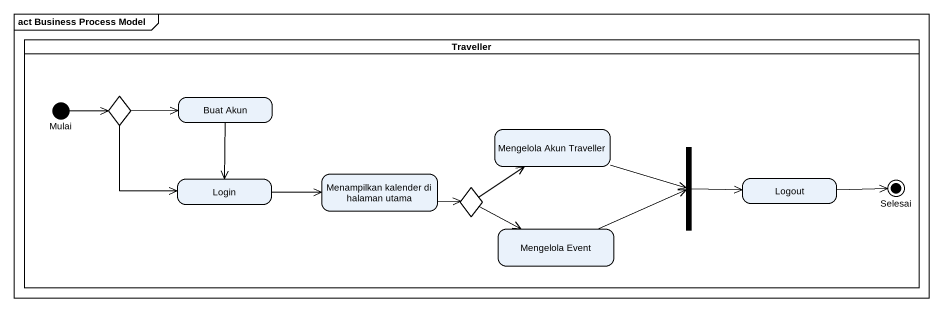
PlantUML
@startuml
mainframe act Business Process Model
hide empty description
state Traveller <<partition>> {
  state Mulai <<start>>
  state choice1 <<choice>>
  state "Buat Akun" as Buat_Akun
  state "Mengelola Akun Traveller" as Mengelola_Akun_Traveller
  state fork1 <<join>>
  state Login
  state "Menampilkan kalender di halaman utama" as Menampilkan_kalender_di
  state choice2 <<choice>>
  state Logout
  state Selesai <<end>>
  state "Mengelola Event" as Mengelola_Event
}
Mulai -right-> choice1
choice1 -right-> Buat_Akun
choice1 --> Login
Buat_Akun --> Login
Mengelola_Akun_Traveller -right-> fork1
fork1 -right-> Logout
Login -right-> Menampilkan_kalender_di
Menampilkan_kalender_di -right-> choice2
choice2 -up-> Mengelola_Akun_Traveller
choice2 -right-> Mengelola_Event
Logout -right-> Selesai
Mengelola_Event -right-> fork1
@enduml
